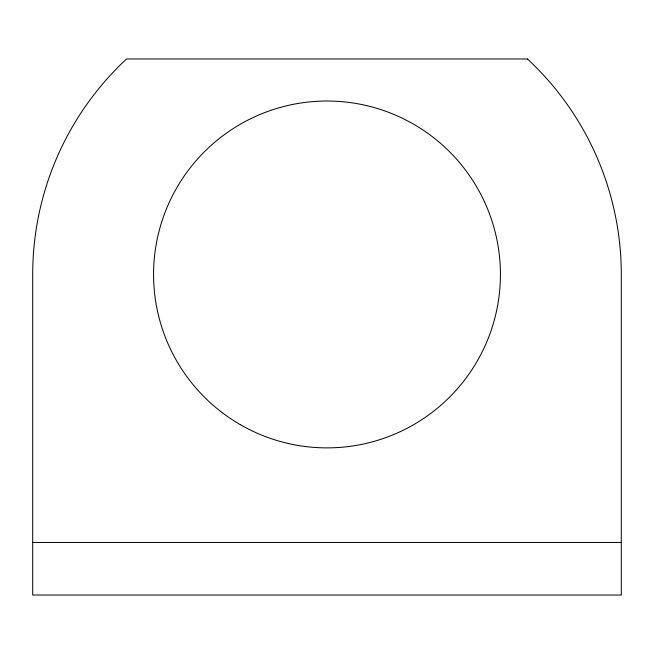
<?xml version="1.0" encoding="UTF-8"?>
<svg xmlns="http://www.w3.org/2000/svg" width="654" height="654" viewBox="0 0 654 654"><rect width="100%" height="100%" fill="white"/><g stroke="black" fill="none" stroke-linecap="round" stroke-linejoin="round"><path stroke-width="0.98" d="M32.7 542.468L621.3 542.468M527.459 58.974L126.541 58.974A294.3 294.3 0 0 0 32.7 274.443L32.7 595.026L621.3 595.026L621.3 274.443A294.3 294.3 0 0 0 527.459 58.974M240.288 424.642A173.424 173.424 0 0 0 500.424 274.443A173.424 173.424 0 0 0 240.288 124.252A173.424 173.424 0 0 0 240.288 424.642"/></g></svg>
